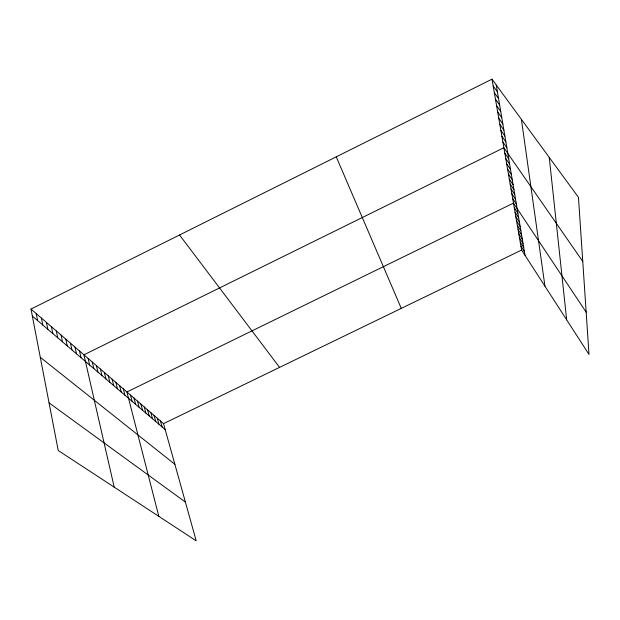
<?xml version="1.0" encoding="UTF-8"?>
<svg xmlns="http://www.w3.org/2000/svg" width="620" height="620" viewBox="0 0 620 620"><rect width="100%" height="100%" fill="white"/><g stroke="black" fill="none" stroke-linecap="round" stroke-linejoin="round"><path stroke-width="0.93" d="M31 309.062L163.541 423.631L196.199 540.826L58.226 450.507L31 309.062L491.986 79.174L578.46 197.331L589 354.415L521.606 250.046L491.986 79.174M163.541 423.631L521.606 250.046M49.057 402.868L185.395 502.061M40.285 357.291L174.871 464.303M32.356 316.099L165.207 429.614M179.552 234.98L279.558 367.389M493.164 85.978L497.411 91.822M494.318 92.667L498.542 98.495M495.457 99.223L499.65 105.043M496.574 105.671L500.735 111.468M497.674 111.995L501.797 117.784M498.751 118.218L502.843 123.992M499.813 124.325L503.874 130.084M500.851 130.332L504.889 136.075M501.875 136.23L505.881 141.957M502.882 142.026L506.858 147.738M582.761 261.446L503.866 147.731L83.917 354.81L114.212 487.157M504.812 153.179L508.733 158.852M505.742 158.534L509.64 164.192M506.656 163.804L510.524 169.446M507.555 168.989L511.399 174.615M508.439 174.096L512.26 179.707M509.307 179.118L513.104 184.714M510.167 184.062L513.933 189.65M511.012 188.937L514.755 194.502M511.841 193.734L515.561 199.284M512.663 198.462L516.359 203.988M586.163 312.162L513.468 203.112L126.922 391.979L158.821 516.359M514.259 207.7L517.909 213.195M515.042 212.218L518.677 217.69M515.817 216.667L519.421 222.123M516.576 221.053L520.157 226.494M517.328 225.37L520.885 230.795M518.064 229.633L521.606 235.034M518.793 233.833L522.311 239.219M519.514 237.972L523.009 243.342M520.219 242.056L523.691 247.403M520.916 246.078L524.365 251.41M336.249 156.837L401.279 308.38M160.433 420.949L162.099 426.955M157.286 418.229L158.952 424.266M154.101 415.478L155.76 421.538M150.869 412.68L152.52 418.771M147.591 409.843L149.242 415.974M144.266 406.976L145.909 413.129M140.895 404.062L142.538 410.246M137.477 401.101L139.113 407.317M134.005 398.102L135.641 404.349M130.494 395.064L132.114 401.334M123.302 388.849L124.907 395.18M119.621 385.671L121.225 392.034M115.894 382.447L117.49 388.841M112.104 379.169L113.692 385.601M108.26 375.852L109.841 382.308M104.362 372.473L105.935 378.967M100.401 369.047L101.959 375.573M96.371 365.575L97.929 372.124M92.287 362.041L93.829 368.629M88.141 358.453L89.668 365.072M79.507 350.99L81.019 357.678M75.02 347.115L76.516 353.834M70.455 343.17L71.935 349.92M65.813 339.156L67.285 345.945M61.093 335.079L62.55 341.899M56.296 330.925L57.738 337.784M51.414 326.701L52.84 333.599M46.438 322.408L47.849 329.336M41.385 318.037L42.78 325.004M36.239 313.588L37.611 320.587M496.264 85.025L525.032 255.363M521.389 119.35L544.957 286.208M549.258 157.426L566.672 319.835"/></g></svg>
